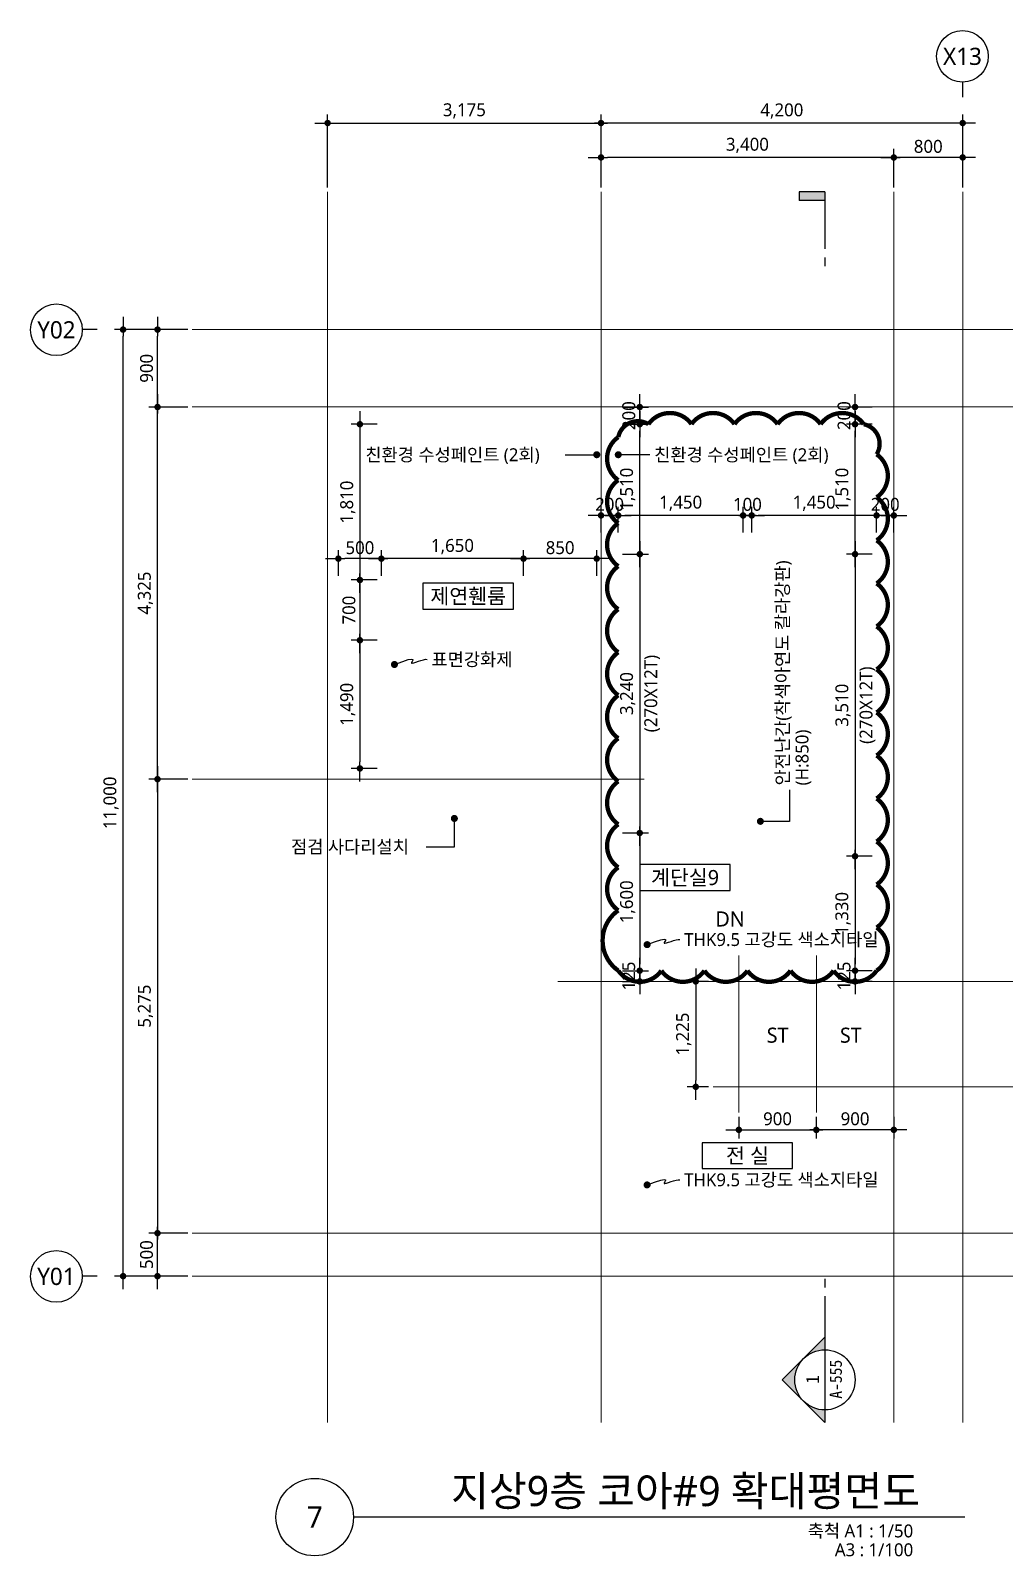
# Model space of a CAD drawing. Header units: millimetres. Extents: x 1467181 to 1850972, y 836037 to 895281.
# Drawn here: x 1812906 to 1824216, y 875511 to 893244 of the extents above; entities that cross this region are included whole.
import ezdxf
from ezdxf.enums import TextEntityAlignment as Align

# ---------------------------------------------------------------- set-up
doc = ezdxf.new("R2010")
doc.units = ezdxf.units.MM
doc.header["$MEASUREMENT"] = 0
doc.linetypes.add('CEN', pattern=[62, 60, -1, 0, -1])
doc.layers.get('0').update_dxf_attribs({"linetype": 'CONTINUOUS'})
for name, color, linetype, lineweight in [('A-AXIS-BUBL', 7, 'CONTINUOUS', 25), ('A-CNTL', 1, 'CEN', 15), ('A-DIMS', 7, 'CONTINUOUS', 25), ('A-MKXS-LEAD', 7, 'CONTINUOUS', 25), ('A-MKXS-MAK1', 3, 'CONTINUOUS', 25), ('A-MKXS-TEXT1', 3, 'CONTINUOUS', 25), ('A-MKXS-TEXT2', 7, 'CONTINUOUS', 25), ('A-MKXX-NAME', 3, 'CONTINUOUS', 25), ('A-MKXX-SYMB', 7, 'CONTINUOUS', 25), ('A-XXXX-SYMB', 7, 'CONTINUOUS', 25), ('A-XXXX-TXT1', 3, 'CONTINUOUS', 25), ('A-XXXX-TXT2', 3, 'CONTINUOUS', 25), ('REV-202205', 20, 'CONTINUOUS', 25)]:
    doc.layers.add(name, color=color, linetype=linetype, lineweight=lineweight)
doc.styles.add('HY울릉도L', font='')
doc.styles.add('돋움체', font='')
doc.styles.add('맑은고딕', font='malgun.ttf')
doc.styles.get('HY울릉도L').set_extended_font_data('HYwulM')
doc.styles.get('돋움체').set_extended_font_data('DotumChe')
doc.dimstyles.new('CDIM', dxfattribs={"dimtxt": 3, "dimasz": 1.5, "dimexe": 2, "dimexo": 1, "dimgap": 1, "dimtad": 1, "dimdec": 0, "dimrnd": 0.5, "dimzin": 0, "dimdsep": 32, "dimlunit": 6, "dimtxsty": 'HY울릉도L', "dimblk1": '_CIDOT', "dimblk2": '_CIDOT', "dimsah": 1, "dimcen": 5.5, "dimclrd": 2, "dimclre": 2, "dimclrt": 7, "dimadec": 0, "dimazin": 0, "dimtfac": 1, "dimtdec": 0, "dimtix": 1, "dimtmove": 2, "dimatfit": 1, "dimldrblk": '_CIDOT', "dimfxl": 1, "dimtolj": 1, "dimtzin": 0, "dimlwd": -1, "dimarcsym": 0})

# ---------------------------------------------------------------- blocks, each defined once
blk = doc.blocks.new('CORE 9- 단면')
at = {"layer": 'A-MKXS-MAK1'}
blk.add_hatch(color=256, dxfattribs=at).paths.add_polyline_path([(22637, 13698), (22637, 13798), (22937, 13798), (22937, 13698)])
h = blk.add_hatch(color=256, dxfattribs=at)
h.paths.add_polyline_path([(22442, -7), (22690, 241, 0.414214), (22690, -254)])
h.paths.add_polyline_path([(22690, 241), (22937, 488), (22937, 343, 0.198912)])
h.paths.add_polyline_path([(22690, -254, 0.198912), (22937, -357), (22937, -502)])
for p, q in [((22637, 13798), (22637, 13698)), ((22937, 13798), (22637, 13798)), ((22937, 13698), (22637, 13698)), ((22937, 13798), (22937, 13135)), ((22937, 13035), (22937, 12935)), ((22937, 1166), (22937, 1066)), ((22937, 966), (22937, -502)), ((22937, 488), (22442, -7)), ((22937, -502), (22442, -7))]:
    blk.add_line(p, q, dxfattribs=at)
blk.add_circle((22937, -7), 350, dxfattribs=at)
at = {"layer": 'A-MKXS-TEXT2', "style": '돋움체'}
for s, height, p in [('A-555', 140, (23065, 0)), ('1', 150, (22793, -2))]:
    blk.add_text(s, height=height, rotation=90, dxfattribs=at).set_placement(p, align=Align.MIDDLE)
blk = doc.blocks.new('_CIDOT')
at = {"color": 0, "linetype": 'ByBlock'}
blk.add_line((2, 0), (-1, 0), dxfattribs=at)
at = {"color": 0, "linetype": 'ByBlock', "const_width": 0.5}
blk.add_lwpolyline([(-0.25, 0, 1), (0.25, 0, 1)], format="xyb", close=True, dxfattribs=at)
blk = doc.blocks.new('*D96')
at = {"layer": 'A-DIMS', "lineweight": -2, "transparency": 16777216}
for p, q in [((1822931, 891419), (1822931, 891869)), ((1823731, 891419), (1823731, 891869))]:
    blk.add_line(p, q, dxfattribs=at)
at = {"layer": 'A-DIMS', "transparency": 16777216}
blk.add_line((1823656, 891769), (1823006, 891769), dxfattribs=at)
at = {"layer": 'A-DIMS', "transparency": 16777216, "xscale": 75, "yscale": 75, "zscale": 75, "rotation": 180}
blk.add_blockref('_CIDOT', (1822931, 891769), dxfattribs=at)
at = {"layer": 'A-DIMS', "transparency": 16777216, "xscale": 75, "yscale": 75, "zscale": 75}
blk.add_blockref('_CIDOT', (1823731, 891769), dxfattribs=at)
at = {"layer": 'A-DIMS', "color": 3, "transparency": 16777216, "insert": (1823331, 891897), "char_height": 150, "attachment_point": 5, "style": '맑은고딕'}
blk.add_mtext('\\A1;800', dxfattribs=at)
blk = doc.blocks.new('*D97')
at = {"layer": 'A-DIMS', "lineweight": -2, "transparency": 16777216}
for p, q in [((1814731, 889769), (1814281, 889769)), ((1814731, 888869), (1814281, 888869))]:
    blk.add_line(p, q, dxfattribs=at)
at = {"layer": 'A-DIMS', "transparency": 16777216}
blk.add_line((1814381, 888944), (1814381, 889694), dxfattribs=at)
at = {"layer": 'A-DIMS', "transparency": 16777216, "xscale": 75, "yscale": 75, "zscale": 75}
for p, rotation in [((1814381, 889769), 90), ((1814381, 888869), 270)]:
    blk.add_blockref('_CIDOT', p, dxfattribs=dict(at, rotation=rotation))
at = {"layer": 'A-DIMS', "color": 3, "transparency": 16777216, "insert": (1814254, 889319), "char_height": 150, "attachment_point": 5, "rotation": 90, "style": '맑은고딕'}
blk.add_mtext('\\A1;900', dxfattribs=at)
blk = doc.blocks.new('*D98')
at = {"layer": 'A-DIMS', "lineweight": -2, "transparency": 16777216}
for p, q in [((1819531, 891419), (1819531, 891869)), ((1822931, 891419), (1822931, 891869))]:
    blk.add_line(p, q, dxfattribs=at)
at = {"layer": 'A-DIMS', "transparency": 16777216}
blk.add_line((1822856, 891769), (1819606, 891769), dxfattribs=at)
at = {"layer": 'A-DIMS', "transparency": 16777216, "xscale": 75, "yscale": 75, "zscale": 75, "rotation": 180}
blk.add_blockref('_CIDOT', (1819531, 891769), dxfattribs=at)
at = {"layer": 'A-DIMS', "transparency": 16777216, "xscale": 75, "yscale": 75, "zscale": 75}
blk.add_blockref('_CIDOT', (1822931, 891769), dxfattribs=at)
at = {"layer": 'A-DIMS', "color": 3, "transparency": 16777216, "insert": (1821231, 891909), "char_height": 150, "attachment_point": 5, "style": '맑은고딕'}
blk.add_mtext('\\A1;3,400', dxfattribs=at)
blk = doc.blocks.new('*D99')
at = {"layer": 'A-DIMS', "lineweight": -2, "transparency": 16777216}
for p, q in [((1819531, 891419), (1819531, 892269)), ((1823731, 891419), (1823731, 892269))]:
    blk.add_line(p, q, dxfattribs=at)
at = {"layer": 'A-DIMS', "transparency": 16777216}
blk.add_line((1823656, 892169), (1819606, 892169), dxfattribs=at)
at = {"layer": 'A-DIMS', "transparency": 16777216, "xscale": 75, "yscale": 75, "zscale": 75, "rotation": 180}
blk.add_blockref('_CIDOT', (1819531, 892169), dxfattribs=at)
at = {"layer": 'A-DIMS', "transparency": 16777216, "xscale": 75, "yscale": 75, "zscale": 75}
blk.add_blockref('_CIDOT', (1823731, 892169), dxfattribs=at)
at = {"layer": 'A-DIMS', "color": 3, "transparency": 16777216, "insert": (1821631, 892309), "char_height": 150, "attachment_point": 5, "style": '맑은고딕'}
blk.add_mtext('\\A1;4,200', dxfattribs=at)
blk = doc.blocks.new('*D100')
at = {"layer": 'A-DIMS', "lineweight": -2, "transparency": 16777216}
for p, q in [((1814731, 889769), (1813881, 889769)), ((1814731, 878769), (1813881, 878769))]:
    blk.add_line(p, q, dxfattribs=at)
at = {"layer": 'A-DIMS', "transparency": 16777216}
blk.add_line((1813981, 878844), (1813981, 889694), dxfattribs=at)
at = {"layer": 'A-DIMS', "transparency": 16777216, "xscale": 75, "yscale": 75, "zscale": 75}
for p, rotation in [((1813981, 889769), 90), ((1813981, 878769), 270)]:
    blk.add_blockref('_CIDOT', p, dxfattribs=dict(at, rotation=rotation))
at = {"layer": 'A-DIMS', "color": 3, "transparency": 16777216, "insert": (1813841, 884269), "char_height": 150, "attachment_point": 5, "rotation": 90, "style": '맑은고딕'}
blk.add_mtext('\\A1;11,000', dxfattribs=at)
blk = doc.blocks.new('*D101')
at = {"layer": 'A-DIMS', "lineweight": -2, "transparency": 16777216}
for p, q in [((1814731, 879269), (1814281, 879269)), ((1814731, 878769), (1814281, 878769))]:
    blk.add_line(p, q, dxfattribs=at)
at = {"layer": 'A-DIMS', "transparency": 16777216}
blk.add_line((1814381, 878844), (1814381, 879194), dxfattribs=at)
at = {"layer": 'A-DIMS', "transparency": 16777216, "xscale": 75, "yscale": 75, "zscale": 75}
for p, rotation in [((1814381, 879269), 90), ((1814381, 878769), 270)]:
    blk.add_blockref('_CIDOT', p, dxfattribs=dict(at, rotation=rotation))
at = {"layer": 'A-DIMS', "color": 3, "transparency": 16777216, "insert": (1814254, 879019), "char_height": 150, "attachment_point": 5, "rotation": 90, "style": '맑은고딕'}
blk.add_mtext('\\A1;500', dxfattribs=at)
blk = doc.blocks.new('*D102')
at = {"layer": 'A-DIMS', "lineweight": -2, "transparency": 16777216}
for p, q in [((1814731, 884544), (1814281, 884544)), ((1814731, 879269), (1814281, 879269))]:
    blk.add_line(p, q, dxfattribs=at)
at = {"layer": 'A-DIMS', "transparency": 16777216}
blk.add_line((1814381, 884469), (1814381, 879344), dxfattribs=at)
at = {"layer": 'A-DIMS', "transparency": 16777216, "xscale": 75, "yscale": 75, "zscale": 75}
for p, rotation in [((1814381, 884544), 90), ((1814381, 879269), 270)]:
    blk.add_blockref('_CIDOT', p, dxfattribs=dict(at, rotation=rotation))
at = {"layer": 'A-DIMS', "color": 3, "transparency": 16777216, "insert": (1814241, 881907), "char_height": 150, "attachment_point": 5, "rotation": 90, "style": '맑은고딕'}
blk.add_mtext('\\A1;5,275', dxfattribs=at)
blk = doc.blocks.new('*D103')
at = {"layer": 'A-DIMS', "lineweight": -2, "transparency": 16777216}
for p, q in [((1814731, 888869), (1814281, 888869)), ((1814731, 884544), (1814281, 884544))]:
    blk.add_line(p, q, dxfattribs=at)
at = {"layer": 'A-DIMS', "transparency": 16777216}
blk.add_line((1814381, 884619), (1814381, 888794), dxfattribs=at)
at = {"layer": 'A-DIMS', "transparency": 16777216, "xscale": 75, "yscale": 75, "zscale": 75}
for p, rotation in [((1814381, 888869), 90), ((1814381, 884544), 270)]:
    blk.add_blockref('_CIDOT', p, dxfattribs=dict(at, rotation=rotation))
at = {"layer": 'A-DIMS', "color": 3, "transparency": 16777216, "insert": (1814241, 886707), "char_height": 150, "attachment_point": 5, "rotation": 90, "style": '맑은고딕'}
blk.add_mtext('\\A1;4,325', dxfattribs=at)
blk = doc.blocks.new('*D104')
at = {"layer": 'A-DIMS', "lineweight": -2, "transparency": 16777216}
for p, q in [((1821131, 880619), (1821131, 880369)), ((1822031, 880619), (1822031, 880369))]:
    blk.add_line(p, q, dxfattribs=at)
at = {"layer": 'A-DIMS', "transparency": 16777216}
blk.add_line((1821206, 880469), (1821956, 880469), dxfattribs=at)
at = {"layer": 'A-DIMS', "transparency": 16777216, "xscale": 75, "yscale": 75, "zscale": 75, "rotation": 180}
blk.add_blockref('_CIDOT', (1821131, 880469), dxfattribs=at)
at = {"layer": 'A-DIMS', "transparency": 16777216, "xscale": 75, "yscale": 75, "zscale": 75}
blk.add_blockref('_CIDOT', (1822031, 880469), dxfattribs=at)
at = {"layer": 'A-DIMS', "color": 3, "transparency": 16777216, "insert": (1821581, 880597), "char_height": 150, "attachment_point": 5, "style": '맑은고딕'}
blk.add_mtext('\\A1;900', dxfattribs=at)
blk = doc.blocks.new('*D105')
at = {"layer": 'A-DIMS', "lineweight": -2, "transparency": 16777216}
for p, q in [((1822031, 880619), (1822031, 880369)), ((1822931, 880619), (1822931, 880369))]:
    blk.add_line(p, q, dxfattribs=at)
at = {"layer": 'A-DIMS', "transparency": 16777216}
blk.add_line((1822856, 880469), (1822106, 880469), dxfattribs=at)
at = {"layer": 'A-DIMS', "transparency": 16777216, "xscale": 75, "yscale": 75, "zscale": 75, "rotation": 180}
blk.add_blockref('_CIDOT', (1822031, 880469), dxfattribs=at)
at = {"layer": 'A-DIMS', "transparency": 16777216, "xscale": 75, "yscale": 75, "zscale": 75}
blk.add_blockref('_CIDOT', (1822931, 880469), dxfattribs=at)
at = {"layer": 'A-DIMS', "color": 3, "transparency": 16777216, "insert": (1822481, 880597), "char_height": 150, "attachment_point": 5, "style": '맑은고딕'}
blk.add_mtext('\\A1;900', dxfattribs=at)
blk = doc.blocks.new('*D106')
at = {"layer": 'A-DIMS', "lineweight": -2, "transparency": 16777216}
for p, q in [((1820781, 882194), (1820531, 882194)), ((1820781, 880969), (1820531, 880969))]:
    blk.add_line(p, q, dxfattribs=at)
at = {"layer": 'A-DIMS', "transparency": 16777216}
blk.add_line((1820631, 882119), (1820631, 881044), dxfattribs=at)
at = {"layer": 'A-DIMS', "transparency": 16777216, "xscale": 75, "yscale": 75, "zscale": 75}
for p, rotation in [((1820631, 882194), 90), ((1820631, 880969), 270)]:
    blk.add_blockref('_CIDOT', p, dxfattribs=dict(at, rotation=rotation))
at = {"layer": 'A-DIMS', "color": 3, "transparency": 16777216, "insert": (1820491, 881582), "char_height": 150, "attachment_point": 5, "rotation": 90, "style": '맑은고딕'}
blk.add_mtext('\\A1;1,225', dxfattribs=at)
blk = doc.blocks.new('*D163')
at = {"layer": 'A-DIMS', "lineweight": -2, "transparency": 16777216}
for p, q in [((1816356, 891419), (1816356, 892269)), ((1819531, 891419), (1819531, 892269))]:
    blk.add_line(p, q, dxfattribs=at)
at = {"layer": 'A-DIMS', "transparency": 16777216}
blk.add_line((1816431, 892169), (1819456, 892169), dxfattribs=at)
at = {"layer": 'A-DIMS', "transparency": 16777216, "xscale": 75, "yscale": 75, "zscale": 75, "rotation": 180}
blk.add_blockref('_CIDOT', (1816356, 892169), dxfattribs=at)
at = {"layer": 'A-DIMS', "transparency": 16777216, "xscale": 75, "yscale": 75, "zscale": 75}
blk.add_blockref('_CIDOT', (1819531, 892169), dxfattribs=at)
at = {"layer": 'A-DIMS', "color": 3, "transparency": 16777216, "insert": (1817944, 892310), "char_height": 150, "attachment_point": 5, "style": '맑은고딕'}
blk.add_mtext('\\A1;3,175', dxfattribs=at)
blk = doc.blocks.new('*D455')
at = {"layer": 'A-DIMS', "lineweight": -2, "transparency": 16777216}
for p, q in [((1822681, 887159), (1822381, 887159)), ((1822681, 883649), (1822381, 883649))]:
    blk.add_line(p, q, dxfattribs=at)
at = {"layer": 'A-DIMS', "transparency": 16777216}
blk.add_line((1822481, 887084), (1822481, 883724), dxfattribs=at)
at = {"layer": 'A-DIMS', "transparency": 16777216, "xscale": 75, "yscale": 75, "zscale": 75}
for p, rotation in [((1822481, 887159), 90), ((1822481, 883649), 270)]:
    blk.add_blockref('_CIDOT', p, dxfattribs=dict(at, rotation=rotation))
at = {"layer": 'A-DIMS', "color": 3, "transparency": 16777216, "char_height": 150, "attachment_point": 5, "rotation": 90, "style": '맑은고딕'}
for s, insert in [('\\A1;(270X12T)', (1822625, 885404)), ('\\A1;3,510', (1822341, 885404))]:
    blk.add_mtext(s, dxfattribs=dict(at, insert=insert))
blk = doc.blocks.new('*D456')
at = {"layer": 'A-DIMS', "lineweight": -2, "transparency": 16777216}
for p, q in [((1822681, 888669), (1822381, 888669)), ((1822681, 887159), (1822381, 887159))]:
    blk.add_line(p, q, dxfattribs=at)
at = {"layer": 'A-DIMS', "transparency": 16777216}
blk.add_line((1822481, 887234), (1822481, 888594), dxfattribs=at)
at = {"layer": 'A-DIMS', "transparency": 16777216, "xscale": 75, "yscale": 75, "zscale": 75}
for p, rotation in [((1822481, 888669), 90), ((1822481, 887159), 270)]:
    blk.add_blockref('_CIDOT', p, dxfattribs=dict(at, rotation=rotation))
at = {"layer": 'A-DIMS', "color": 3, "transparency": 16777216, "insert": (1822341, 887914), "char_height": 150, "attachment_point": 5, "rotation": 90, "style": '맑은고딕'}
blk.add_mtext('\\A1;1,510', dxfattribs=at)
blk = doc.blocks.new('*D457')
at = {"layer": 'A-DIMS', "lineweight": -2, "transparency": 16777216}
for p, q in [((1822681, 883649), (1822381, 883649)), ((1822681, 882319), (1822381, 882319))]:
    blk.add_line(p, q, dxfattribs=at)
at = {"layer": 'A-DIMS', "transparency": 16777216}
blk.add_line((1822481, 883574), (1822481, 882394), dxfattribs=at)
at = {"layer": 'A-DIMS', "transparency": 16777216, "xscale": 75, "yscale": 75, "zscale": 75}
for p, rotation in [((1822481, 883649), 90), ((1822481, 882319), 270)]:
    blk.add_blockref('_CIDOT', p, dxfattribs=dict(at, rotation=rotation))
at = {"layer": 'A-DIMS', "color": 3, "transparency": 16777216, "insert": (1822341, 882984), "char_height": 150, "attachment_point": 5, "rotation": 90, "style": '맑은고딕'}
blk.add_mtext('\\A1;1,330', dxfattribs=at)
blk = doc.blocks.new('*D458')
at = {"layer": 'A-DIMS', "transparency": 16777216}
for p, q in [((1822481, 882394), (1822481, 882469)), ((1822481, 882319), (1822481, 882194)), ((1822481, 882119), (1822481, 882044))]:
    blk.add_line(p, q, dxfattribs=at)
at = {"layer": 'A-DIMS', "lineweight": -2, "transparency": 16777216}
for p, q in [((1822681, 882319), (1822381, 882319)), ((1822681, 882194), (1822381, 882194))]:
    blk.add_line(p, q, dxfattribs=at)
at = {"layer": 'A-DIMS', "transparency": 16777216, "xscale": 75, "yscale": 75, "zscale": 75}
for p, rotation in [((1822481, 882319), 270), ((1822481, 882194), 90)]:
    blk.add_blockref('_CIDOT', p, dxfattribs=dict(at, rotation=rotation))
at = {"layer": 'A-DIMS', "color": 3, "transparency": 16777216, "insert": (1822353, 882257), "char_height": 150, "attachment_point": 5, "rotation": 90, "style": '맑은고딕'}
blk.add_mtext('\\A1;125', dxfattribs=at)
blk = doc.blocks.new('*D459')
at = {"layer": 'A-DIMS', "transparency": 16777216}
for p, q in [((1822481, 888944), (1822481, 889019)), ((1822481, 888669), (1822481, 888869)), ((1822481, 888594), (1822481, 888519))]:
    blk.add_line(p, q, dxfattribs=at)
at = {"layer": 'A-DIMS', "lineweight": -2, "transparency": 16777216}
for p, q in [((1822681, 888869), (1822381, 888869)), ((1822681, 888669), (1822381, 888669))]:
    blk.add_line(p, q, dxfattribs=at)
at = {"layer": 'A-DIMS', "transparency": 16777216, "xscale": 75, "yscale": 75, "zscale": 75}
for p, rotation in [((1822481, 888869), 270), ((1822481, 888669), 90)]:
    blk.add_blockref('_CIDOT', p, dxfattribs=dict(at, rotation=rotation))
at = {"layer": 'A-DIMS', "color": 3, "transparency": 16777216, "insert": (1822354, 888769), "char_height": 150, "attachment_point": 5, "rotation": 90, "style": '맑은고딕'}
blk.add_mtext('\\A1;200', dxfattribs=at)
blk = doc.blocks.new('*D460')
at = {"layer": 'A-DIMS', "lineweight": -2, "transparency": 16777216}
for p, q in [((1821281, 887409), (1821281, 887709)), ((1822731, 887409), (1822731, 887709))]:
    blk.add_line(p, q, dxfattribs=at)
at = {"layer": 'A-DIMS', "transparency": 16777216}
blk.add_line((1822656, 887609), (1821356, 887609), dxfattribs=at)
at = {"layer": 'A-DIMS', "transparency": 16777216, "xscale": 75, "yscale": 75, "zscale": 75, "rotation": 180}
blk.add_blockref('_CIDOT', (1821281, 887609), dxfattribs=at)
at = {"layer": 'A-DIMS', "transparency": 16777216, "xscale": 75, "yscale": 75, "zscale": 75}
blk.add_blockref('_CIDOT', (1822731, 887609), dxfattribs=at)
at = {"layer": 'A-DIMS', "color": 3, "transparency": 16777216, "insert": (1822006, 887750), "char_height": 150, "attachment_point": 5, "style": '맑은고딕'}
blk.add_mtext('\\A1;1,450', dxfattribs=at)
blk = doc.blocks.new('*D461')
at = {"layer": 'A-DIMS', "transparency": 16777216}
for p, q in [((1822656, 887609), (1822581, 887609)), ((1822931, 887609), (1822731, 887609)), ((1823006, 887609), (1823081, 887609))]:
    blk.add_line(p, q, dxfattribs=at)
at = {"layer": 'A-DIMS', "lineweight": -2, "transparency": 16777216}
for p, q in [((1822731, 887409), (1822731, 887709)), ((1822931, 887409), (1822931, 887709))]:
    blk.add_line(p, q, dxfattribs=at)
at = {"layer": 'A-DIMS', "transparency": 16777216, "xscale": 75, "yscale": 75, "zscale": 75}
blk.add_blockref('_CIDOT', (1822731, 887609), dxfattribs=at)
at = {"layer": 'A-DIMS', "transparency": 16777216, "xscale": 75, "yscale": 75, "zscale": 75, "rotation": 180}
blk.add_blockref('_CIDOT', (1822931, 887609), dxfattribs=at)
at = {"layer": 'A-DIMS', "color": 3, "transparency": 16777216, "insert": (1822831, 887737), "char_height": 150, "attachment_point": 5, "style": '맑은고딕'}
blk.add_mtext('\\A1;200', dxfattribs=at)
blk = doc.blocks.new('*D462')
at = {"layer": 'A-DIMS', "lineweight": -2, "transparency": 16777216}
for p, q in [((1819731, 887409), (1819731, 887709)), ((1821181, 887409), (1821181, 887709))]:
    blk.add_line(p, q, dxfattribs=at)
at = {"layer": 'A-DIMS', "transparency": 16777216}
blk.add_line((1821106, 887609), (1819806, 887609), dxfattribs=at)
at = {"layer": 'A-DIMS', "transparency": 16777216, "xscale": 75, "yscale": 75, "zscale": 75, "rotation": 180}
blk.add_blockref('_CIDOT', (1819731, 887609), dxfattribs=at)
at = {"layer": 'A-DIMS', "transparency": 16777216, "xscale": 75, "yscale": 75, "zscale": 75}
blk.add_blockref('_CIDOT', (1821181, 887609), dxfattribs=at)
at = {"layer": 'A-DIMS', "color": 3, "transparency": 16777216, "insert": (1820456, 887750), "char_height": 150, "attachment_point": 5, "style": '맑은고딕'}
blk.add_mtext('\\A1;1,450', dxfattribs=at)
blk = doc.blocks.new('*D463')
at = {"layer": 'A-DIMS', "transparency": 16777216}
for p, q in [((1821106, 887609), (1821031, 887609)), ((1821281, 887609), (1821181, 887609)), ((1821356, 887609), (1821431, 887609))]:
    blk.add_line(p, q, dxfattribs=at)
at = {"layer": 'A-DIMS', "lineweight": -2, "transparency": 16777216}
for p, q in [((1821181, 887409), (1821181, 887709)), ((1821281, 887409), (1821281, 887709))]:
    blk.add_line(p, q, dxfattribs=at)
at = {"layer": 'A-DIMS', "transparency": 16777216, "xscale": 75, "yscale": 75, "zscale": 75}
blk.add_blockref('_CIDOT', (1821181, 887609), dxfattribs=at)
at = {"layer": 'A-DIMS', "transparency": 16777216, "xscale": 75, "yscale": 75, "zscale": 75, "rotation": 180}
blk.add_blockref('_CIDOT', (1821281, 887609), dxfattribs=at)
at = {"layer": 'A-DIMS', "color": 3, "transparency": 16777216, "insert": (1821231, 887737), "char_height": 150, "attachment_point": 5, "style": '맑은고딕'}
blk.add_mtext('\\A1;100', dxfattribs=at)
blk = doc.blocks.new('*D464')
at = {"layer": 'A-DIMS', "transparency": 16777216}
for p, q in [((1819456, 887609), (1819381, 887609)), ((1819731, 887609), (1819531, 887609)), ((1819806, 887609), (1819881, 887609))]:
    blk.add_line(p, q, dxfattribs=at)
at = {"layer": 'A-DIMS', "lineweight": -2, "transparency": 16777216}
for p, q in [((1819531, 887409), (1819531, 887709)), ((1819731, 887409), (1819731, 887709))]:
    blk.add_line(p, q, dxfattribs=at)
at = {"layer": 'A-DIMS', "transparency": 16777216, "xscale": 75, "yscale": 75, "zscale": 75}
blk.add_blockref('_CIDOT', (1819531, 887609), dxfattribs=at)
at = {"layer": 'A-DIMS', "transparency": 16777216, "xscale": 75, "yscale": 75, "zscale": 75, "rotation": 180}
blk.add_blockref('_CIDOT', (1819731, 887609), dxfattribs=at)
at = {"layer": 'A-DIMS', "color": 3, "transparency": 16777216, "insert": (1819631, 887737), "char_height": 150, "attachment_point": 5, "style": '맑은고딕'}
blk.add_mtext('\\A1;200', dxfattribs=at)
blk = doc.blocks.new('*D465')
at = {"layer": 'A-DIMS', "lineweight": -2, "transparency": 16777216}
for p, q in [((1819781, 887159), (1820081, 887159)), ((1819781, 883919), (1820081, 883919))]:
    blk.add_line(p, q, dxfattribs=at)
at = {"layer": 'A-DIMS', "transparency": 16777216}
blk.add_line((1819981, 887084), (1819981, 883994), dxfattribs=at)
at = {"layer": 'A-DIMS', "transparency": 16777216, "xscale": 75, "yscale": 75, "zscale": 75}
for p, rotation in [((1819981, 887159), 90), ((1819981, 883919), 270)]:
    blk.add_blockref('_CIDOT', p, dxfattribs=dict(at, rotation=rotation))
at = {"layer": 'A-DIMS', "color": 3, "transparency": 16777216, "char_height": 150, "attachment_point": 5, "rotation": 90, "style": '맑은고딕'}
for s, insert in [('\\A1;(270X12T)', (1820125, 885539)), ('\\A1;3,240', (1819841, 885539))]:
    blk.add_mtext(s, dxfattribs=dict(at, insert=insert))
blk = doc.blocks.new('*D466')
at = {"layer": 'A-DIMS', "lineweight": -2, "transparency": 16777216}
for p, q in [((1819781, 888669), (1820081, 888669)), ((1819781, 887159), (1820081, 887159))]:
    blk.add_line(p, q, dxfattribs=at)
at = {"layer": 'A-DIMS', "transparency": 16777216}
blk.add_line((1819981, 887234), (1819981, 888594), dxfattribs=at)
at = {"layer": 'A-DIMS', "transparency": 16777216, "xscale": 75, "yscale": 75, "zscale": 75}
for p, rotation in [((1819981, 888669), 90), ((1819981, 887159), 270)]:
    blk.add_blockref('_CIDOT', p, dxfattribs=dict(at, rotation=rotation))
at = {"layer": 'A-DIMS', "color": 3, "transparency": 16777216, "insert": (1819841, 887914), "char_height": 150, "attachment_point": 5, "rotation": 90, "style": '맑은고딕'}
blk.add_mtext('\\A1;1,510', dxfattribs=at)
blk = doc.blocks.new('*D467')
at = {"layer": 'A-DIMS', "lineweight": -2, "transparency": 16777216}
for p, q in [((1819781, 883919), (1820081, 883919)), ((1819781, 882319), (1820081, 882319))]:
    blk.add_line(p, q, dxfattribs=at)
at = {"layer": 'A-DIMS', "transparency": 16777216}
blk.add_line((1819981, 883844), (1819981, 882394), dxfattribs=at)
at = {"layer": 'A-DIMS', "transparency": 16777216, "xscale": 75, "yscale": 75, "zscale": 75}
for p, rotation in [((1819981, 883919), 90), ((1819981, 882319), 270)]:
    blk.add_blockref('_CIDOT', p, dxfattribs=dict(at, rotation=rotation))
at = {"layer": 'A-DIMS', "color": 3, "transparency": 16777216, "insert": (1819841, 883119), "char_height": 150, "attachment_point": 5, "rotation": 90, "style": '맑은고딕'}
blk.add_mtext('\\A1;1,600', dxfattribs=at)
blk = doc.blocks.new('*D468')
at = {"layer": 'A-DIMS', "transparency": 16777216}
for p, q in [((1819981, 882394), (1819981, 882469)), ((1819981, 882319), (1819981, 882194)), ((1819981, 882119), (1819981, 882044))]:
    blk.add_line(p, q, dxfattribs=at)
at = {"layer": 'A-DIMS', "lineweight": -2, "transparency": 16777216}
for p, q in [((1819781, 882319), (1820081, 882319)), ((1819781, 882194), (1820081, 882194))]:
    blk.add_line(p, q, dxfattribs=at)
at = {"layer": 'A-DIMS', "transparency": 16777216, "xscale": 75, "yscale": 75, "zscale": 75}
for p, rotation in [((1819981, 882319), 270), ((1819981, 882194), 90)]:
    blk.add_blockref('_CIDOT', p, dxfattribs=dict(at, rotation=rotation))
at = {"layer": 'A-DIMS', "color": 3, "transparency": 16777216, "insert": (1819853, 882257), "char_height": 150, "attachment_point": 5, "rotation": 90, "style": '맑은고딕'}
blk.add_mtext('\\A1;125', dxfattribs=at)
blk = doc.blocks.new('*D469')
at = {"layer": 'A-DIMS', "transparency": 16777216}
for p, q in [((1819981, 888944), (1819981, 889019)), ((1819981, 888669), (1819981, 888869)), ((1819981, 888594), (1819981, 888519))]:
    blk.add_line(p, q, dxfattribs=at)
at = {"layer": 'A-DIMS', "lineweight": -2, "transparency": 16777216}
for p, q in [((1819781, 888869), (1820081, 888869)), ((1819781, 888669), (1820081, 888669))]:
    blk.add_line(p, q, dxfattribs=at)
at = {"layer": 'A-DIMS', "transparency": 16777216, "xscale": 75, "yscale": 75, "zscale": 75}
for p, rotation in [((1819981, 888869), 270), ((1819981, 888669), 90)]:
    blk.add_blockref('_CIDOT', p, dxfattribs=dict(at, rotation=rotation))
at = {"layer": 'A-DIMS', "color": 3, "transparency": 16777216, "insert": (1819854, 888769), "char_height": 150, "attachment_point": 5, "rotation": 90, "style": '맑은고딕'}
blk.add_mtext('\\A1;200', dxfattribs=at)
blk = doc.blocks.new('*D883')
at = {"layer": 'A-DIMS', "lineweight": -2, "transparency": 16777216}
for p, q in [((1816931, 888669), (1816631, 888669)), ((1816931, 886859), (1816631, 886859))]:
    blk.add_line(p, q, dxfattribs=at)
at = {"layer": 'A-DIMS', "transparency": 16777216}
blk.add_line((1816731, 888594), (1816731, 886934), dxfattribs=at)
at = {"layer": 'A-DIMS', "transparency": 16777216, "xscale": 75, "yscale": 75, "zscale": 75}
for p, rotation in [((1816731, 888669), 90), ((1816731, 886859), 270)]:
    blk.add_blockref('_CIDOT', p, dxfattribs=dict(at, rotation=rotation))
at = {"layer": 'A-DIMS', "color": 3, "transparency": 16777216, "insert": (1816591, 887764), "char_height": 150, "attachment_point": 5, "rotation": 90, "style": '맑은고딕'}
blk.add_mtext('\\A1;1,810', dxfattribs=at)
blk = doc.blocks.new('*D884')
at = {"layer": 'A-DIMS', "lineweight": -2, "transparency": 16777216}
for p, q in [((1816931, 886859), (1816631, 886859)), ((1816931, 886159), (1816631, 886159))]:
    blk.add_line(p, q, dxfattribs=at)
at = {"layer": 'A-DIMS', "transparency": 16777216}
blk.add_line((1816731, 886784), (1816731, 886234), dxfattribs=at)
at = {"layer": 'A-DIMS', "transparency": 16777216, "xscale": 75, "yscale": 75, "zscale": 75}
for p, rotation in [((1816731, 886859), 90), ((1816731, 886159), 270)]:
    blk.add_blockref('_CIDOT', p, dxfattribs=dict(at, rotation=rotation))
at = {"layer": 'A-DIMS', "color": 3, "transparency": 16777216, "insert": (1816604, 886509), "char_height": 150, "attachment_point": 5, "rotation": 90, "style": '맑은고딕'}
blk.add_mtext('\\A1;700', dxfattribs=at)
blk = doc.blocks.new('*D885')
at = {"layer": 'A-DIMS', "lineweight": -2, "transparency": 16777216}
for p, q in [((1816931, 886159), (1816631, 886159)), ((1816931, 884669), (1816631, 884669))]:
    blk.add_line(p, q, dxfattribs=at)
at = {"layer": 'A-DIMS', "transparency": 16777216}
blk.add_line((1816731, 886084), (1816731, 884744), dxfattribs=at)
at = {"layer": 'A-DIMS', "transparency": 16777216, "xscale": 75, "yscale": 75, "zscale": 75}
for p, rotation in [((1816731, 886159), 90), ((1816731, 884669), 270)]:
    blk.add_blockref('_CIDOT', p, dxfattribs=dict(at, rotation=rotation))
at = {"layer": 'A-DIMS', "color": 3, "transparency": 16777216, "insert": (1816591, 885414), "char_height": 150, "attachment_point": 5, "rotation": 90, "style": '맑은고딕'}
blk.add_mtext('\\A1;1,490', dxfattribs=at)
blk = doc.blocks.new('*D886')
at = {"layer": 'A-DIMS', "lineweight": -2, "transparency": 16777216}
for p, q in [((1818631, 886907), (1818631, 887207)), ((1819481, 886907), (1819481, 887207))]:
    blk.add_line(p, q, dxfattribs=at)
at = {"layer": 'A-DIMS', "transparency": 16777216}
blk.add_line((1819406, 887107), (1818706, 887107), dxfattribs=at)
at = {"layer": 'A-DIMS', "transparency": 16777216, "xscale": 75, "yscale": 75, "zscale": 75, "rotation": 180}
blk.add_blockref('_CIDOT', (1818631, 887107), dxfattribs=at)
at = {"layer": 'A-DIMS', "transparency": 16777216, "xscale": 75, "yscale": 75, "zscale": 75}
blk.add_blockref('_CIDOT', (1819481, 887107), dxfattribs=at)
at = {"layer": 'A-DIMS', "color": 3, "transparency": 16777216, "insert": (1819056, 887234), "char_height": 150, "attachment_point": 5, "style": '맑은고딕'}
blk.add_mtext('\\A1;850', dxfattribs=at)
blk = doc.blocks.new('*D887')
at = {"layer": 'A-DIMS', "lineweight": -2, "transparency": 16777216}
for p, q in [((1816981, 886907), (1816981, 887207)), ((1818631, 886907), (1818631, 887207))]:
    blk.add_line(p, q, dxfattribs=at)
at = {"layer": 'A-DIMS', "transparency": 16777216}
blk.add_line((1818556, 887107), (1817056, 887107), dxfattribs=at)
at = {"layer": 'A-DIMS', "transparency": 16777216, "xscale": 75, "yscale": 75, "zscale": 75, "rotation": 180}
blk.add_blockref('_CIDOT', (1816981, 887107), dxfattribs=at)
at = {"layer": 'A-DIMS', "transparency": 16777216, "xscale": 75, "yscale": 75, "zscale": 75}
blk.add_blockref('_CIDOT', (1818631, 887107), dxfattribs=at)
at = {"layer": 'A-DIMS', "color": 3, "transparency": 16777216, "insert": (1817806, 887247), "char_height": 150, "attachment_point": 5, "style": '맑은고딕'}
blk.add_mtext('\\A1;1,650', dxfattribs=at)
blk = doc.blocks.new('*D888')
at = {"layer": 'A-DIMS', "lineweight": -2, "transparency": 16777216}
for p, q in [((1816481, 886907), (1816481, 887207)), ((1816981, 886907), (1816981, 887207))]:
    blk.add_line(p, q, dxfattribs=at)
at = {"layer": 'A-DIMS', "transparency": 16777216}
blk.add_line((1816906, 887107), (1816556, 887107), dxfattribs=at)
at = {"layer": 'A-DIMS', "transparency": 16777216, "xscale": 75, "yscale": 75, "zscale": 75, "rotation": 180}
blk.add_blockref('_CIDOT', (1816481, 887107), dxfattribs=at)
at = {"layer": 'A-DIMS', "transparency": 16777216, "xscale": 75, "yscale": 75, "zscale": 75}
blk.add_blockref('_CIDOT', (1816981, 887107), dxfattribs=at)
at = {"layer": 'A-DIMS', "color": 3, "transparency": 16777216, "insert": (1816731, 887234), "char_height": 150, "attachment_point": 5, "style": '맑은고딕'}
blk.add_mtext('\\A1;500', dxfattribs=at)

msp = doc.modelspace()

# ---------------------------------------------------------------- linework, layer by layer
at = {"layer": 'A-AXIS-BUBL', "ltscale": 0.2}
for p, q in [((1823731.4, 892469.4), (1823731.4, 892644.4)), ((1813681.4, 889769.4), (1813506.4, 889769.4)), ((1813681.4, 878769.4), (1813506.4, 878769.4))]:
    msp.add_line(p, q, dxfattribs=at)
for centre in [(1823728.4, 892944.4), (1813206.4, 889766.4), (1813206.4, 878766.4)]:
    msp.add_circle(centre, 300, dxfattribs=at)
at = {"layer": 'A-CNTL'}
for p, q in [((1816356.4, 877069.4), (1816356.4, 891369.4)), ((1819531.4, 877069.4), (1819531.4, 891369.4)), ((1822931.4, 877069.4), (1822931.4, 891369.4)), ((1823731.4, 877069.4), (1823731.4, 891369.4)), ((1814781.4, 889769.4), (1825631.4, 889769.4)), ((1814781.4, 888869.4), (1825631.4, 888869.4)), ((1814781.4, 884544.4), (1820031.4, 884544.4)), ((1821131.4, 880669.4), (1821131.4, 882494.4)), ((1822031.4, 880669.4), (1822031.4, 882494.4)), ((1819031.4, 882194.4), (1825631.4, 882194.4)), ((1825631.4, 880969.4), (1820831.4, 880969.4)), ((1814781.4, 879269.4), (1825631.4, 879269.4)), ((1814781.4, 878769.4), (1825631.4, 878769.4))]:
    msp.add_line(p, q, dxfattribs=at)
at = {"layer": 'A-MKXS-LEAD'}
for points in [[(1819114.6, 888314.8), (1819481.6, 888314.8), (1819481.6, 888314.8)], [(1820098.3, 888314.8), (1819731.2, 888314.8), (1819731.2, 888314.8)], [(1817131.2, 885876.5), (1817229, 885913.4), (1817292.7, 885933.3), (1817328.9, 885939.7), (1817344.3, 885936.2), (1817345.4, 885926.3), (1817338.9, 885913.5), (1817331.4, 885901.3), (1817329.5, 885893.3), (1817338.1, 885891.9), (1817356.2, 885896.3), (1817381.1, 885904.5), (1817410, 885914.6), (1817440.2, 885924.7), (1817469, 885932.9), (1817493.7, 885937.2), (1817511.6, 885935.8)], [(1821720.7, 884421.4), (1821720.7, 884054.4), (1821381.4, 884054.4)], [(1817499.8, 883759.9), (1817827.9, 883759.9), (1817827.9, 883759.9), (1817827.9, 884088), (1817827.9, 884088)], [(1820065.4, 882621.2), (1820163.1, 882658.1), (1820226.8, 882678), (1820263.1, 882684.4), (1820278.5, 882681), (1820279.6, 882671.1), (1820273.1, 882658.2), (1820265.6, 882646.1), (1820263.6, 882638), (1820272.3, 882636.7), (1820290.4, 882641.1), (1820315.3, 882649.3), (1820344.2, 882659.4), (1820374.4, 882669.5), (1820403.2, 882677.6), (1820427.9, 882681.9), (1820445.8, 882680.5)], [(1820065.4, 879829), (1820163.1, 879865.8), (1820226.8, 879885.7), (1820263.1, 879892.2), (1820278.5, 879888.7), (1820279.6, 879878.8), (1820273.1, 879866), (1820265.6, 879853.8), (1820263.7, 879845.7), (1820272.3, 879844.4), (1820290.4, 879848.8), (1820315.3, 879857), (1820344.2, 879867.1), (1820374.4, 879877.2), (1820403.2, 879885.4), (1820427.9, 879889.7), (1820445.8, 879888.3)]]:
    msp.add_lwpolyline(points, dxfattribs=at)
at = {"layer": 'A-MKXS-LEAD', "const_width": 40}
for points in [[(1819502.4, 888316.9, -1), (1819460.9, 888312.7, -1)], [(1819710.5, 888316.9, 1), (1819752, 888312.7, 1)], [(1817111.3, 885878.9, 1), (1817152.8, 885874.7, 1)], [(1817807.1, 884090.1, 1), (1817848.6, 884085.9, 1)], [(1821383.4, 884033.6, -1), (1821379.3, 884075.1, -1)], [(1820045.5, 882623.6, 1), (1820086.9, 882619.5, 1)], [(1820045.5, 879831.4, 1), (1820087, 879827.2, 1)]]:
    msp.add_lwpolyline(points, format="xyb", close=True, dxfattribs=at)
at = {"layer": 'A-MKXX-SYMB'}
for points in [[(1818513.4, 886821.4), (1817463.4, 886821.4), (1817463.4, 886521.4), (1818513.4, 886521.4)], [(1821031.4, 883551.3), (1819981.4, 883551.3), (1819981.4, 883251.3), (1821031.4, 883251.3)], [(1821756.4, 880319.4), (1820706.4, 880319.4), (1820706.4, 880019.4), (1821756.4, 880019.4)]]:
    msp.add_lwpolyline(points, close=True, dxfattribs=at)
at = {"layer": 'A-XXXX-SYMB'}
msp.add_line((1823756.4, 875969.4), (1816656.4, 875969.4), dxfattribs=at)
msp.add_circle((1816206.4, 875969.4), 450, dxfattribs=at)
at = {"layer": 'REV-202205', "const_width": 50}
msp.add_lwpolyline([(1819731.4, 882319.4, 0.5205671), (1820231.4, 882319.4, 0.5205671), (1820731.4, 882319.4, 0.5205671), (1821231.4, 882319.4, 0.5205671), (1821731.4, 882319.4, 0.5205671), (1822231.4, 882319.4, 0.5205671), (1822731.4, 882319.4, 0.5205671), (1822731.4, 882819.4, 0.5205671), (1822731.4, 883319.4, 0.5205671), (1822731.4, 883819.4, 0.5205671), (1822731.4, 884319.4, 0.5205671), (1822731.4, 884819.4, 0.5205671), (1822731.4, 885319.4, 0.5205671), (1822731.4, 885819.4, 0.5205671), (1822731.4, 886319.4, 0.5205671), (1822731.4, 886819.4, 0.5205671), (1822731.4, 887319.4, 0.5205671), (1822731.4, 887819.4, 0.5205671), (1822731.4, 888319.4, 0.5205671), (1822581.4, 888669.4, 0.5205671), (1822081.4, 888669.4, 0.5205671), (1821581.4, 888669.4, 0.5205671), (1821081.4, 888669.4, 0.5205671), (1820581.4, 888669.4, 0.5205671), (1820081.4, 888669.4, 0.5205671), (1819731.4, 888519.4, 0.5205671), (1819731.4, 888019.4, 0.5205671), (1819731.4, 887519.4, 0.5205671), (1819731.4, 887019.4, 0.5205671), (1819731.4, 886519.4, 0.5205671), (1819731.4, 886019.4, 0.5205671), (1819731.4, 885519.4, 0.5205671), (1819731.4, 885019.4, 0.5205671), (1819731.4, 884519.4, 0.5205671), (1819731.4, 884019.4, 0.5205671), (1819731.4, 883519.4, 0.5205671), (1819731.4, 883019.4, 0.5205671)], format="xyb", close=True, dxfattribs=at)

# ---------------------------------------------------------------- block references
at = {"layer": 'A-DIMS'}
msp.add_blockref('CORE 9- 단면', (1799194, 877571), dxfattribs=at)

# ---------------------------------------------------------------- texts
at = {"layer": 'A-MKXS-TEXT1', "style": '맑은고딕'}
for s, p in [('친환경 수성페인트 (2회)', (1816794.1, 888314.8)), ('친환경 수성페인트 (2회)', (1820148.3, 888314.8)), ('표면강화제', (1817561.6, 885935.8)), ('점검 사다리설치', (1815931.9, 883759.9)), ('THK9.5 고강도 색소지타일', (1820495.8, 882680.5)), ('THK9.5 고강도 색소지타일', (1820495.8, 879888.3))]:
    msp.add_text(s, height=150, dxfattribs=at).set_placement(p, align=Align.MIDDLE_LEFT)
for s, p in [('안전난간(착색아연도 칼라강판)', (1821637.3, 884471.4)), ('(H:850)', (1821864.8, 884471.4))]:
    msp.add_text(s, height=150, rotation=90, dxfattribs=at).set_placement(p, align=Align.MIDDLE_LEFT)
at = {"layer": 'A-MKXX-NAME', "style": '맑은고딕'}
for s, p in [('제연휀룸', (1817988.4, 886671.4)), ('계단실9', (1820506.4, 883401.3)), ('DN', (1821029.8, 882919.4)), ('ST', (1821581.4, 881569.4)), ('ST', (1822431.4, 881569.4)), ('전 실', (1821231.4, 880169.4))]:
    msp.add_text(s, height=175, dxfattribs=at).set_placement(p, align=Align.MIDDLE_CENTER)
at = {"layer": 'A-XXXX-TXT1', "style": '맑은고딕'}
msp.add_text('지상9층 코아#9 확대평면도', height=350, dxfattribs=at).set_placement((1823234.4, 875992), align=Align.BOTTOM_RIGHT)
msp.add_text('7', height=250, dxfattribs=at).set_placement((1816206.4, 875969.4), align=Align.MIDDLE)
for s, p in [('축척 A1 : 1/50', (1823156.5, 875883.2)), ('A3 : 1/100', (1823156.5, 875664.3))]:
    msp.add_text(s, height=150, dxfattribs=at).set_placement(p, align=Align.TOP_RIGHT)
at = {"layer": 'A-XXXX-TXT2', "ltscale": 0.2, "style": '맑은고딕'}
for s, p in [('X13', (1823728.4, 892944.4)), ('Y02', (1813206.4, 889766.4)), ('Y01', (1813206.4, 878766.4))]:
    msp.add_text(s, height=200, dxfattribs=at).set_placement(p, align=Align.MIDDLE)

# ---------------------------------------------------------------- dimensions: what is measured, and where the dimension line sits
at = {"layer": 'A-DIMS'}
for base, p1, p2, angle, picture, middle in [((1819531.4, 892169.4), (1816356.4, 891369.4), (1819531.4, 891369.4), 0, '*D163', (1817943.9, 892309.8)), ((1819531.4, 892169.4), (1823731.4, 891369.4), (1819531.4, 891369.4), 180, '*D99', (1821631.4, 892309.4)), ((1819531.4, 891769.4), (1822931.4, 891369.4), (1819531.4, 891369.4), 180, '*D98', (1821231.4, 891909.4)), ((1822931.4, 891769.4), (1823731.4, 891369.4), (1822931.4, 891369.4), 180, '*D96', (1823331.4, 891896.9)), ((1813981.4, 889769.4), (1814781.4, 878769.4), (1814781.4, 889769.4), 270, '*D100', (1813840.9, 884269.4)), ((1814381.4, 889769.4), (1814781.4, 888869.4), (1814781.4, 889769.4), 270, '*D97', (1814253.9, 889319.4)), ((1814381.4, 888869.4), (1814781.4, 884544.4), (1814781.4, 888869.4), 270, '*D103', (1814241.3, 886706.9)), ((1819981.4, 888869.4), (1819731.4, 888669.4), (1819731.4, 888869.4), 90, '*D469', (1819853.9, 888769.4)), ((1822481.4, 888869.4), (1822731.4, 888669.4), (1822731.4, 888869.4), 90, '*D459', (1822353.9, 888769.4)), ((1819981.4, 888669.4), (1819731.4, 887159.4), (1819731.4, 888669.4), 90, '*D466', (1819840.9, 887914.4)), ((1822481.4, 888669.4), (1822731.4, 887159.4), (1822731.4, 888669.4), 90, '*D456', (1822340.9, 887914.4)), ((1814381.4, 879269.4), (1814781.4, 884544.4), (1814781.4, 879269.4), 90, '*D102', (1814241.3, 881906.9)), ((1820631.4, 880969.4), (1820831.4, 882194.4), (1820831.4, 880969.4), 90, '*D106', (1820490.9, 881581.9)), ((1822031.4, 880469.4), (1821131.4, 880669.4), (1822031.4, 880669.4), 180, '*D104', (1821581.4, 880596.9)), ((1814381.4, 879269.4), (1814781.4, 878769.4), (1814781.4, 879269.4), 270, '*D101', (1814253.9, 879019.4))]:
    dim = msp.add_linear_dim(base=base, p1=p1, p2=p2, angle=angle, dimstyle='CDIM', override={"dimscale": 50, "dimtxsty": '맑은고딕', "dimclrd": 256, "dimclre": 256, "dimclrt": 3}, dxfattribs=at)
    dim.commit()
    dim.dimension.update_dxf_attribs({"geometry": picture, "text_midpoint": middle})
for base, p1, p2, text, picture, middle in [((1816731.2, 886859.4), (1816981.2, 888669.4), (1816981.2, 886859.4), '<>\\X', '*D883', (1816731.2, 887764.4)), ((1819981.4, 883919.4), (1819731.4, 887159.4), (1819731.4, 883919.4), '<>\\X(270X12T)', '*D465', (1819981.4, 885539.4)), ((1822481.4, 883649.4), (1822731.4, 887159.4), (1822731.4, 883649.4), '<>\\X(270X12T)', '*D455', (1822481.4, 885404.4)), ((1816731.4, 886159.4), (1816981.4, 886859.4), (1816981.4, 886159.4), '<>\\X', '*D884', (1816731.4, 886509.4)), ((1816731.4, 884669.4), (1816981.4, 886159.4), (1816981.4, 884669.4), '<>\\X', '*D885', (1816731.4, 885414.4)), ((1819981.4, 882319.4), (1819731.4, 883919.4), (1819731.4, 882319.4), '<>\\X', '*D467', (1819981.4, 883119.4)), ((1822481.4, 882319.4), (1822731.4, 883649.4), (1822731.4, 882319.4), '<>\\X', '*D457', (1822481.4, 882984.4)), ((1819981.4, 882194.4), (1819731.4, 882319.4), (1819731.4, 882194.4), '<>\\X', '*D468', (1819981.4, 882256.9)), ((1822481.4, 882194.4), (1822731.4, 882319.4), (1822731.4, 882194.4), '<>\\X', '*D458', (1822481.4, 882256.9))]:
    dim = msp.add_linear_dim(base=base, p1=p1, p2=p2, angle=90, text=text, dimstyle='CDIM', override={"dimscale": 50, "dimtxsty": '맑은고딕', "dimclrd": 256, "dimclre": 256, "dimclrt": 3}, dxfattribs=at)
    dim.commit()
    dim.dimension.update_dxf_attribs({"geometry": picture, "text_midpoint": middle})
for base, p1, p2, picture, middle in [((1819531.4, 887609.4), (1819731.4, 887359.4), (1819531.4, 887359.4), '*D464', (1819631.4, 887736.9)), ((1819731.4, 887609.4), (1821181.4, 887359.4), (1819731.4, 887359.4), '*D462', (1820456.4, 887749.8)), ((1821181.4, 887609.4), (1821281.4, 887359.4), (1821181.4, 887359.4), '*D463', (1821231.4, 887737.3)), ((1821281.4, 887609.4), (1822731.4, 887359.4), (1821281.4, 887359.4), '*D460', (1822006.4, 887749.8)), ((1822731.4, 887609.4), (1822931.4, 887359.4), (1822731.4, 887359.4), '*D461', (1822831.4, 887736.9)), ((1822031.4, 880469.4), (1822931.4, 880669.4), (1822031.4, 880669.4), '*D105', (1822481.4, 880596.9))]:
    dim = msp.add_linear_dim(base=base, p1=p1, p2=p2, dimstyle='CDIM', override={"dimscale": 50, "dimtxsty": '맑은고딕', "dimclrd": 256, "dimclre": 256, "dimclrt": 3}, dxfattribs=at)
    dim.commit()
    dim.dimension.update_dxf_attribs({"geometry": picture, "text_midpoint": middle})
for base, p1, p2, picture, middle in [((1816481.4, 887106.9), (1816981.4, 886856.9), (1816481.4, 886856.9), '*D888', (1816731.4, 887106.9)), ((1816981.4, 887106.9), (1818631.4, 886856.9), (1816981.4, 886856.9), '*D887', (1817806.4, 887106.9)), ((1818631.4, 887107), (1819481.4, 886857), (1818631.4, 886857), '*D886', (1819056.4, 887107))]:
    dim = msp.add_linear_dim(base=base, p1=p1, p2=p2, text='<>\\X', dimstyle='CDIM', override={"dimscale": 50, "dimtxsty": '맑은고딕', "dimclrd": 256, "dimclre": 256, "dimclrt": 3}, dxfattribs=at)
    dim.commit()
    dim.dimension.update_dxf_attribs({"geometry": picture, "text_midpoint": middle})

doc.saveas('drawing.dxf')
